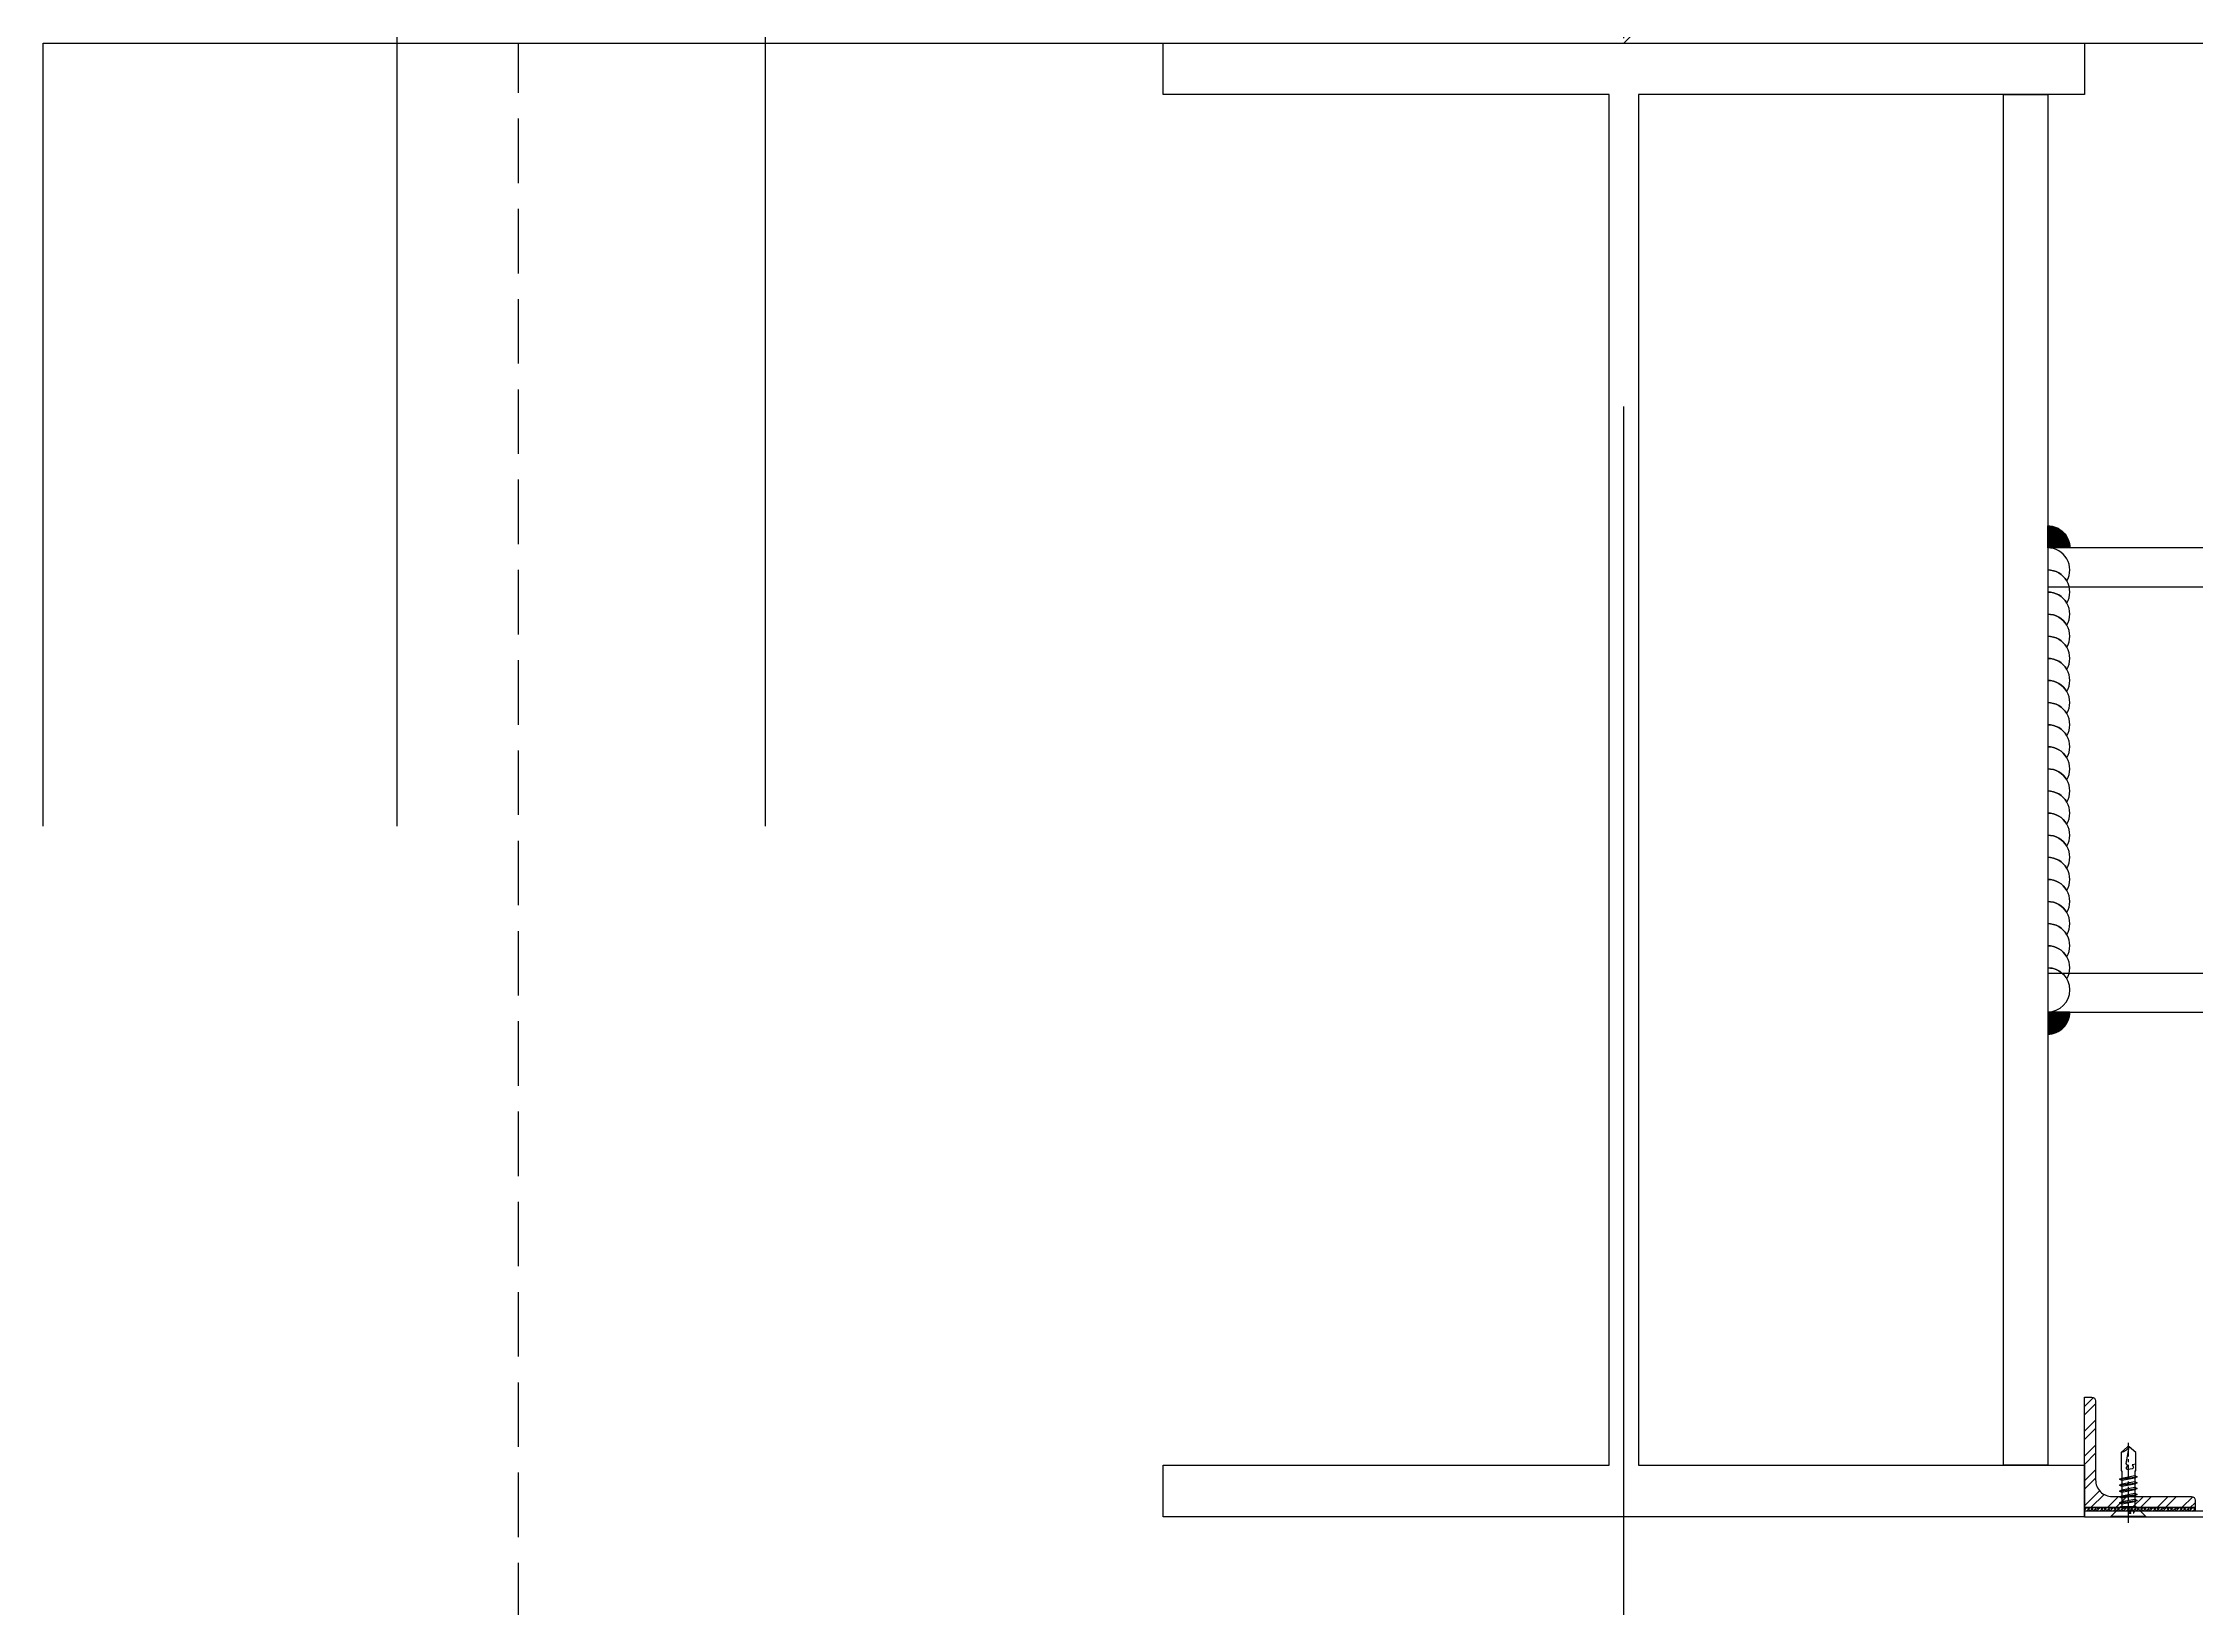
# Model space of a CAD drawing. Extents: x 220580 to 2027826, y -309201 to 71987.
# Drawn here: x 360847 to 361431, y -154004 to -153579 of the extents above; entities that cross this region are included whole.
import ezdxf
from ezdxf.enums import TextEntityAlignment as Align

# ---------------------------------------------------------------- set-up
doc = ezdxf.new("R2010")
doc.units = 0
for name, pattern in [('CENTER', [2, 1.25, -0.25, 0.25, -0.25]), ('DASH', [0.35, 0.25, -0.1]), ('ZN-CENTER', [2, 1.25, -0.25, 0.25, -0.25]), ('ZN-DASH', [0.35, 0.25, -0.1]), ('ZN-DOT', [0.25, 0, -0.25])]:
    doc.linetypes.add(name, pattern=pattern)
for name, color, linetype in [('!ZN1-填充-8', 8, 'Continuous'), ('!ZN3-铝板幕墙-3', 3, 'Continuous'), ('!ZN4-焊缝-8', 8, 'Continuous'), ('!ZN4-配件-11', 11, 'Continuous'), ('!ZN5-钢材投影-40', 40, 'Continuous'), ('!ZN5-钢材断面-2', 2, 'Continuous'), ('!ZN6-层高线-8', 8, 'ZN-DOT'), ('!ZN6-虚线-8', 8, 'ZN-DASH'), ('!ZN6-轴线-1', 1, 'ZN-CENTER'), ('1 轴线 辅助线', 1, 'CENTER'), ('11紧固件', 11, 'Continuous'), ('20剖面图$0$建-柱-钢', 9, 'Continuous'), ('A-LIN-V', 9, 'Continuous'), ('DIM', 173, 'Continuous'), ('Fill', 8, 'Continuous')]:
    doc.layers.add(name, color=color, linetype=linetype)
doc.styles.add('DHTEXT-1', font='ROMANS.shx', dxfattribs={"width": 0.7, "bigfont": 'CHINESE.shx'})

# ---------------------------------------------------------------- blocks, each defined once
blk = doc.blocks.new('20250908100738', base_point=(-59332.14, -80635.9))
at = {"layer": 'A-LIN-V', "color": 8, "ltscale": 1000}
for p, q in [((-59827.16, -81267.85), (-59827.16, -81055.33)), ((-59827.16, -81055.33), (-59248.16, -81055.33))]:
    blk.add_line(p, q, dxfattribs=at)
at = {"layer": 'A-LIN-V', "color": 8}
for points in [[(-59731.16, -80954.31), (-59731.16, -81267.85)], [(-59631.16, -80954.31), (-59631.16, -81267.85)]]:
    blk.add_lwpolyline(points, dxfattribs=at)
blk = doc.blocks.new('*U939')
at = {"linetype": 'ZN-DASH', "ltscale": 20}
blk.add_wipeout([(-175.6, -63), (0, -63), (0, 63), (-175.6, 63)], dxfattribs=at).dxf.layer = '!ZN6-虚线-8'
at = {"layer": '!ZN4-焊缝-8', "ltscale": 0.1}
h = blk.add_hatch(color=256, dxfattribs=at)
edge = h.paths.add_edge_path()
edge.add_line((-169.6, 63), (-175.6, 63))
edge.add_line((-175.6, 63), (-175.6, 69))
edge.add_arc((-175.6, 63), 6, 0, 90, ccw=False)
h = blk.add_hatch(color=256, dxfattribs=at)
edge = h.paths.add_edge_path()
edge.add_line((-169.6, -63), (-175.6, -63))
edge.add_line((-175.6, -63), (-175.6, -69))
edge.add_arc((-175.6, -63), 6, 270, 360)
for points in [[(-169.6, 63), (-175.6, 63), (-175.6, 69, -0.414214)], [(-169.6, -63), (-175.6, -63), (-175.6, -69, 0.414214)]]:
    blk.add_lwpolyline(points, format="xyb", close=True, dxfattribs=at)
at = {"layer": '!ZN4-焊缝-8', "color": 8, "ltscale": 20}
blk.add_lwpolyline([(-175.6, -63, 1), (-175.6, -51, -0.267949), (-170.4, -54, 0.57735), (-175.6, -45, -0.267949), (-170.4, -48, 0.57735), (-175.6, -39, -0.267949), (-170.4, -42, 0.57735), (-175.6, -33, -0.267949), (-170.4, -36, 0.57735), (-175.6, -27, -0.267949), (-170.4, -30, 0.57735), (-175.6, -21, -0.267949), (-170.4, -24, 0.57735), (-175.6, -15, -0.267949), (-170.4, -18, 0.57735), (-175.6, -9, -0.267949), (-170.4, -12, 0.57735), (-175.6, -3, -0.267949), (-170.4, -6, 0.57735), (-175.6, 3, -0.267949), (-170.4, 0, 0.57735), (-175.6, 9, -0.267949), (-170.4, 6, 0.57735), (-175.6, 15, -0.267949), (-170.4, 12, 0.57735), (-175.6, 21, -0.267949), (-170.4, 18, 0.57735), (-175.6, 27, -0.267949), (-170.4, 24, 0.57735), (-175.6, 33, -0.267949), (-170.4, 30, 0.57735), (-175.6, 39, -0.267949), (-170.4, 36, 0.57735), (-175.6, 45, -0.267949), (-170.4, 42, 0.57735), (-175.6, 51, -0.267949), (-170.4, 48, 0.57735), (-175.6, 57, -0.267949), (-170.4, 54, 0.57735), (-175.6, 63)], format="xyb", dxfattribs=at)
at = {"layer": '!ZN4-焊缝-8', "ltscale": 0.1}
for points in [[(-57.5, 40, -0.57735), (-51.5, 43.46, 0.267949), (-53.5, 40, -0.57735), (-47.5, 43.46, 0.267949), (-49.5, 40, -0.57735), (-43.5, 43.46, 0.267949), (-45.5, 40, -0.57735), (-39.5, 43.46, 0.267949), (-41.5, 40, -0.57735), (-35.5, 43.46, 0.267949), (-37.5, 40, -0.57735), (-31.5, 43.46, 0.267949), (-33.5, 40, -1), (-25.5, 40, -1)], [(-57.5, -40, 0.57735), (-51.5, -43.46, -0.267949), (-53.5, -40, 0.57735), (-47.5, -43.46, -0.267949), (-49.5, -40, 0.57735), (-43.5, -43.46, -0.267949), (-45.5, -40, 0.57735), (-39.5, -43.46, -0.267949), (-41.5, -40, 0.57735), (-35.5, -43.46, -0.267949), (-37.5, -40, 0.57735), (-31.5, -43.46, -0.267949), (-33.5, -40, 1), (-25.5, -40, 1)]]:
    blk.add_lwpolyline(points, format="xyb", dxfattribs=at)
at = {"layer": '!ZN4-配件-11', "linetype": 'ByBlock', "ltscale": 10}
for points in [[(-31, 30.2), (-40, 35.39), (-49, 30.2), (-49, 19.8), (-40, 14.61), (-31, 19.8)], [(-31, -19.8), (-40, -14.61), (-49, -19.8), (-49, -30.2), (-40, -35.39), (-31, -30.2)]]:
    blk.add_lwpolyline(points, close=True, dxfattribs=at)
for centre, radius in [((-40, 25), 12), ((-40, 25), 9), ((-40, 25), 6), ((-40, -25), 12), ((-40, -25), 9), ((-40, -25), 6)]:
    blk.add_circle(centre, radius, dxfattribs=at)
for centre in [(-40, 25), (-40, -25)]:
    blk.add_arc(centre, 5.19, 180, 90, dxfattribs=at)
at = {"layer": '!ZN5-钢材投影-40'}
for p, q in [((-175.6, 52.44), (0, 52.44)), ((-175.6, -52.44), (0, -52.44))]:
    blk.add_line(p, q, dxfattribs=at)
for points in [[(-175.6, -63), (0, -63), (0, 63), (-175.6, 63)], [(-57.5, -40), (-22.5, -40), (-22.5, 40), (-57.5, 40), (-57.5, -40)]]:
    blk.add_lwpolyline(points, close=True, dxfattribs=at)
for points in [[(-57.5, 18.5), (-60, 18.5, -1), (-60, 31.5), (-57.5, 31.5)], [(-22.5, 31.5), (-20, 31.5, -1), (-20, 18.5), (-22.5, 18.5)], [(-57.5, -18.5), (-60, -18.5, 1), (-60, -31.5), (-57.5, -31.5)], [(-22.5, -31.5), (-20, -31.5, 1), (-20, -18.5), (-22.5, -18.5)]]:
    blk.add_lwpolyline(points, format="xyb", dxfattribs=at)
at = {"layer": '!ZN6-虚线-8', "linetype": 'ZN-DASH', "ltscale": 20}
for p, q in [((-75, 63), (-75, -63)), ((-57.5, 31.5), (-22.5, 31.5)), ((-57.5, 18.5), (-22.5, 18.5)), ((-22.5, -18.5), (-57.5, -18.5)), ((-57.5, -31.5), (-22.5, -31.5))]:
    blk.add_line(p, q, dxfattribs=at)
at = {"layer": '!ZN6-轴线-1', "color": 1, "linetype": 'ZN-CENTER', "ltscale": 10}
for p, q in [((-40, 39.27), (-40, 10.73)), ((-54.27, 25), (-25.73, 25)), ((-40, -10.73), (-40, -39.27)), ((-54.27, -25), (-25.73, -25))]:
    blk.add_line(p, q, dxfattribs=at)
blk = doc.blocks.new('ZN-角钢30X30X3')
at = {"layer": '!ZN1-填充-8'}
h = blk.add_hatch(dxfattribs=at)
h.set_pattern_fill('ANSI32', color=256, scale=0.5, style=0)
edge = h.paths.add_edge_path()
edge.add_line((0, 0), (0, 30))
edge.add_line((0, 30), (2, 30))
edge.add_arc((2, 29), 1, 360, 450, ccw=False)
edge.add_line((3, 29), (3, 7.5))
edge.add_arc((7.5, 7.5), 4.5, 180, 270)
edge.add_line((7.5, 3), (29, 3))
edge.add_arc((29, 2), 1, 360, 450, ccw=False)
edge.add_line((30, 2), (30, 0))
edge.add_line((30, 0), (0, 0))
at = {"layer": '!ZN5-钢材断面-2'}
blk.add_lwpolyline([(0, 0), (0, 30), (2, 30, -0.414214), (3, 29), (3, 7.5, 0.414214), (7.5, 3), (29, 3, -0.414214), (30, 2), (30, 0), (0, 0)], format="xyb", dxfattribs=at)
blk = doc.blocks.new('*U2033')
at = {"layer": '!ZN5-钢材断面-2', "extrusion": (0, 0, -1), "zscale": -1, "rotation": 90}
blk.add_blockref('ZN-角钢30X30X3', (0, 0), dxfattribs=at)
blk = doc.blocks.new('*U2070')
at = {"color": 0, "linetype": 'CENTER', "ltscale": 3}
blk.add_line((-1.64, 0), (20.6, 0), dxfattribs=at)
at = {"linetype": 'ByBlock', "ltscale": 10}
for p, q in [((0.2, 4.68), (0.2, -4.62)), ((3.78, 2.4), (4.46, -2.4)), ((5.38, 2.4), (6.06, -2.4)), ((6.98, 2.4), (7.66, -2.4)), ((8.58, 2.4), (9.26, -2.4)), ((10.18, 2.4), (10.86, -2.4)), ((12.38, -1.79), (2.8, -1.79))]:
    blk.add_line(p, q, dxfattribs=at)
for points in [[(0.2, -4.62), (0, -4.62), (0, 4.68), (0.2, 4.68), (2.8, 2.08), (2.8, 2.02), (2.8, -2.02)], [(4.1, -1.79), (3.43, 1.79), (3.78, 2.4), (4.13, 1.79), (4.81, -1.79), (4.46, -2.4)], [(5.7, -1.79), (5.03, 1.79), (5.38, 2.4), (5.73, 1.79), (6.41, -1.79), (6.06, -2.4)], [(7.3, -1.79), (6.63, 1.79), (6.98, 2.4), (7.33, 1.79), (8.01, -1.79), (7.66, -2.4)], [(8.9, -1.79), (8.23, 1.79), (8.58, 2.4), (8.93, 1.79), (9.61, -1.79), (9.26, -2.4)], [(10.5, -1.79), (9.83, 1.79), (10.18, 2.4), (10.53, 1.79), (11.21, -1.79), (10.86, -2.4)]]:
    blk.add_lwpolyline(points, close=True, dxfattribs=at)
blk.add_lwpolyline([(12.41, 1.79), (2.8, 1.79)], dxfattribs=at)
for points in [[(12.38, -1.79, -0.414214), (12.51, -1.93), (12.51, -1.99), (17.43, -1.99), (19, -0.22), (19, 0.22), (17.43, 1.99), (12.51, 1.99), (12.51, 1.89, -0.414214), (12.41, 1.79)], [(14.29, -1.99), (14.15, -1.03), (13.7, -1.31, -0.530462), (13.02, -1), (12.83, 0.09, -0.651316), (13.4, 0.47), (13.85, 0.18), (14.51, 0.57), (19, -0.22, -0.201226), (17.43, 1.99)]]:
    blk.add_lwpolyline(points, format="xyb", dxfattribs=at)
at = {"layer": 'Defpoints', "color": 0, "ltscale": 10, "style": 'DHTEXT-1', "width": 0.7}
blk.add_text('4.8', height=1, rotation=90, dxfattribs=at).set_placement((1.86, -0.98), align=Align.CENTER)
blk = doc.blocks.new('20250829153651')
at = {"layer": 'Fill', "ltscale": 800}
h = blk.add_hatch(dxfattribs=at)
h.set_pattern_fill('ANSI38', color=256, scale=0.4, style=0)
h.set_pattern_definition([(45, (55, 11401.5), (-0.449013, 0.449013), []), (135, (55, 11401.5), (-1.347038, 0.449013), [1.5875, -0.9525])])
h.paths.add_polyline_path([(85, 11402.5), (85, 11401.5), (55, 11401.5), (55, 11402.5)])
at = {"layer": '!ZN3-铝板幕墙-3', "ltscale": 4}
for p, q in [((267.1, 11401.5), (55, 11401.5)), ((55, 11400), (265.6, 11400))]:
    blk.add_line(p, q, dxfattribs=at)
at = {"layer": '!ZN3-铝板幕墙-3', "ltscale": 800}
blk.add_line((55, 11400), (55, 11401.5), dxfattribs=at)
at = {"layer": '!ZN6-虚线-8', "color": 8, "linetype": 'ZN-DASH', "ltscale": 70}
for p, q in [((-370, 100), (-370, 11800)), ((-370, 11800), (230, 11800))]:
    blk.add_line(p, q, dxfattribs=at)
at = {"layer": '11紧固件', "ltscale": 800, "elevation": 0}
blk.add_lwpolyline([(85, 11402.5), (85, 11401.5), (55, 11401.5), (55, 11402.5), (85, 11402.5)], dxfattribs=at)
at = {"layer": '20剖面图$0$建-柱-钢'}
for p, q in [((-195, 11786), (-195, 11800)), ((-195, 11800), (55, 11800)), ((55, 11800), (55, 11786)), ((-74, 11786), (-195, 11786)), ((-74, 11414), (-74, 11786)), ((55, 11786), (-66, 11786)), ((-66, 11786), (-66, 11414)), ((-195, 11400), (-195, 11414)), ((-195, 11414), (-74, 11414)), ((-66, 11414), (55, 11414)), ((55, 11414), (55, 11400)), ((55, 11400), (-195, 11400))]:
    blk.add_line(p, q, dxfattribs=at)
at = {"layer": 'DIM', "color": 6, "ltscale": 2000}
blk.add_line((-70, 11800), (-37.88, 11832.89), dxfattribs=at)
at = {"layer": '!ZN4-配件-11', "xscale": -1, "rotation": 270}
blk.add_blockref('*U2033', (55, 11402.5), dxfattribs=at)
at = {"layer": '!ZN4-配件-11', "color": 1, "rotation": 90}
blk.add_blockref('*U2070', (66.89, 11400), dxfattribs=at)
at = {"ltscale": 20}
blk.add_blockref('*U939', (220.6, 11600), dxfattribs=at)
at = {"layer": '!ZN5-钢材投影-40', "ltscale": 0.3}
blk.add_lwpolyline([(45, 11786), (45, 11414), (33, 11414), (33, 11786)], close=True, dxfattribs=at)
at = {"layer": '!ZN6-虚线-8', "color": 8, "linetype": 'ZN-DASH', "ltscale": 70}
blk.add_blockref('20250908100738', (-3.98, 12219.43), dxfattribs=at)

msp = doc.modelspace()

# ---------------------------------------------------------------- linework, layer by layer
at = {"layer": '!ZN6-层高线-8', "linetype": 'DASH', "ltscale": 400}
msp.add_line((359738.8, -153579.35), (368090.75, -153579.35), dxfattribs=at)
at = {"layer": '1 轴线 辅助线', "ltscale": 400}
msp.add_line((361275.56, -167778.01), (361275.56, -148390.83), dxfattribs=at)

# ---------------------------------------------------------------- next in the draw order: block references
at = {"ltscale": 30}
msp.add_blockref('20250829153651', (361345.56, -165379.35), dxfattribs=at)

doc.saveas('drawing.dxf')
